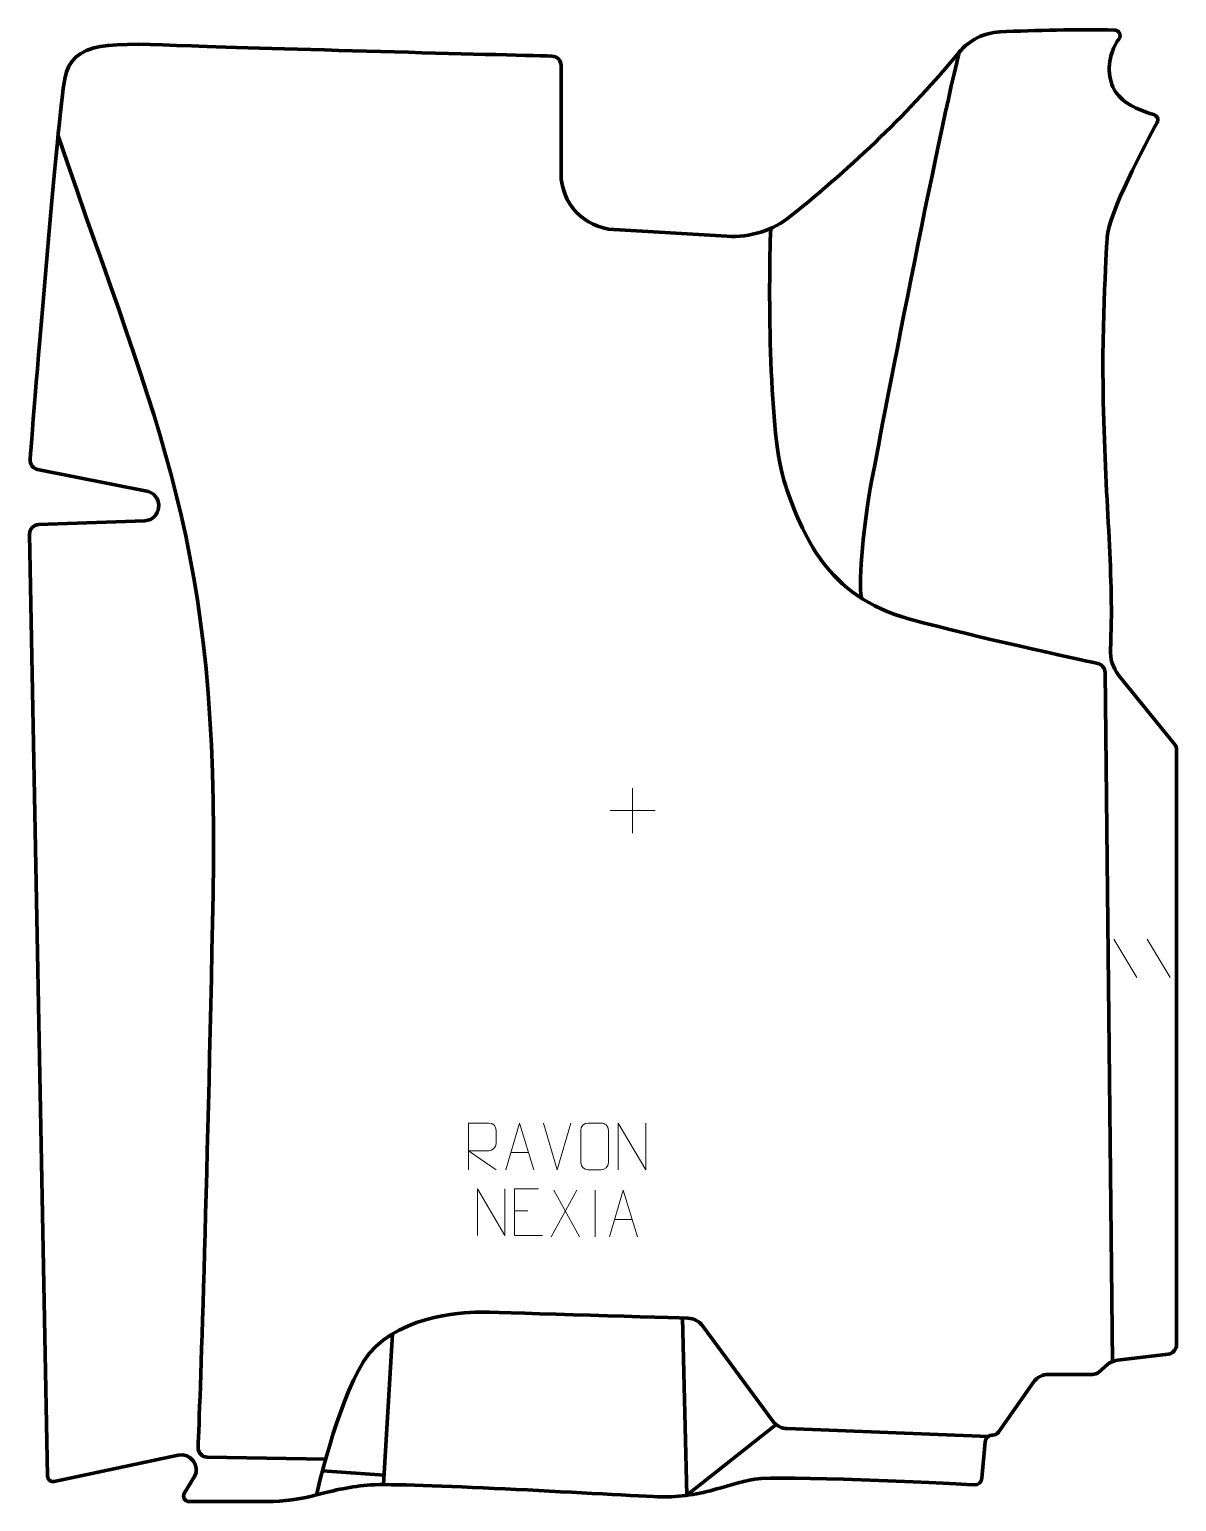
# Model space of a CAD drawing. Header units: millimetres. Extents: x -307 to 307, y -394 to 394.
import ezdxf

# ---------------------------------------------------------------- set-up
doc = ezdxf.new("R2010")
doc.units = ezdxf.units.MM
doc.header["$MEASUREMENT"] = 0
for name, color, linetype in [('layer 1', 7, 'Continuous'), ('layer 2', 7, 'Continuous'), ('layer 3', 7, 'Continuous')]:
    doc.layers.add(name, color=color, linetype=linetype)

msp = doc.modelspace()

# ---------------------------------------------------------------- linework, layer by layer
at = {"layer": 'layer 1', "color": 250, "lineweight": 9}
for points in [[(15.8171, -12.0566), (15.8171, -12.0566), (15.8171, -36.0345), (15.8171, -36.0345)], [(3.8282, -24.0456), (3.8282, -24.0456), (27.8061, -24.0456), (27.8061, -24.0456)], [(273.1294, -92.8085), (273.1294, -92.8085), (285.4937, -113.3528), (285.4937, -113.3528)], [(290.8593, -92.8085), (290.8593, -92.8085), (303.2236, -113.3528), (303.2236, -113.3528)], [(-24.5179, -216.0535), (-24.5179, -216.0535), (-31.8397, -191.0999), (-31.8397, -191.0999)], [(-17.196, -191.0999), (-17.196, -191.0999), (-24.5178, -216.0535), (-24.5178, -216.0535)], [(-49.2903, -206.804), (-49.2903, -206.804), (-39.7946, -206.804), (-39.7946, -206.804)], [(-13.989, -226.9747), (-13.989, -226.9747), (-27.7296, -251.8705), (-27.7296, -251.8705)], [(-26.275, -226.9747), (-26.275, -226.9747), (-12.5344, -251.9282), (-12.5344, -251.9282)], [(-4.132, -226.9644), (-4.132, -226.9644), (-4.132, -251.9385), (-4.132, -251.9385)], [(-47.3073, -238.1178), (-47.3073, -238.1178), (-40.1392, -238.1178), (-40.1392, -238.1178)], [(6.1201, -242.6788), (6.1201, -242.6788), (15.6158, -242.6788), (15.6158, -242.6788)]]:
    msp.add_open_spline(points, degree=3, dxfattribs=at)
for points, knots in [([(-71.8745, -216.0534), (-71.8745, -216.0534), (-71.8745, -191.0999), (-71.8745, -191.0999), (-71.8745, -191.0999), (-68.2797, -191.0999), (-64.6842, -191.0999), (-61.089, -191.0999), (-61.089, -191.0999), (-58.7637, -191.1376), (-57.2064, -192.6276), (-57.2105, -194.994), (-57.2105, -194.994), (-57.2109, -197.0295), (-57.2109, -200.0889), (-57.2105, -202.1249), (-57.2105, -202.1249), (-57.217, -204.0004), (-59.0293, -205.9422), (-61.0388, -205.9613), (-61.0388, -205.9613), (-61.0388, -205.9613), (-71.8745, -205.9613), (-71.8745, -205.9613), (-71.8745, -205.9613), (-71.8745, -205.9613), (-57.2198, -216.0534), (-57.2198, -216.0534)], [0, 0, 0, 0, 0.125, 0.125, 0.125, 0.125, 0.25, 0.25, 0.25, 0.25, 0.375, 0.375, 0.375, 0.375, 0.5, 0.5, 0.5, 0.5, 0.625, 0.625, 0.625, 0.625, 0.75, 0.75, 0.75, 0.75, 1, 1, 1, 1]), ([(-52.0129, -216.0534), (-52.0129, -216.0534), (-44.6419, -191.0999), (-44.6419, -191.0999), (-44.6419, -191.0999), (-44.6419, -191.0999), (-37.072, -216.0534), (-37.072, -216.0534)], [0, 0, 0, 0, 0.33333333, 0.33333333, 0.33333333, 0.33333333, 1, 1, 1, 1]), ([(-8.0374, -191.1002), (-5.7117, -191.1002), (-3.3856, -191.1002), (-1.0595, -191.1002), (-1.0595, -191.1002), (0.8871, -191.0646), (2.8785, -192.5562), (2.9052, -194.9938), (2.9052, -194.9938), (2.9048, -200.7407), (2.9048, -206.488), (2.9052, -212.2357), (2.9052, -212.2357), (2.7654, -214.5591), (1.0882, -216.0387), (-1.0595, -216.0495), (-1.0595, -216.0495), (-3.3914, -216.0491), (-5.7233, -216.0491), (-8.0548, -216.0495), (-8.0548, -216.0495), (-9.9798, -216.1549), (-11.9519, -214.2704), (-11.9407, -212.2531), (-11.9407, -212.2531), (-11.9404, -206.483), (-11.9404, -200.7133), (-11.9407, -194.944), (-11.9407, -194.944), (-11.9365, -192.8059), (-10.1898, -191.0867), (-8.0374, -191.1002)], [0, 0, 0, 0, 0.11111111, 0.11111111, 0.11111111, 0.11111111, 0.22222222, 0.22222222, 0.22222222, 0.22222222, 0.33333333, 0.33333333, 0.33333333, 0.33333333, 0.44444444, 0.44444444, 0.44444444, 0.44444444, 0.55555556, 0.55555556, 0.55555556, 0.55555556, 0.66666667, 0.66666667, 0.66666667, 0.66666667, 0.77777778, 0.77777778, 0.77777778, 0.77777778, 1, 1, 1, 1]), ([(8.1548, -216.0534), (8.1548, -216.0534), (8.1548, -191.0999), (8.1548, -191.0999), (8.1548, -191.0999), (8.1548, -191.0999), (22.8096, -216.0534), (22.8096, -216.0534), (22.8096, -216.0534), (22.8096, -216.0534), (22.8096, -191.0999), (22.8096, -191.0999)], [0, 0, 0, 0, 0.25, 0.25, 0.25, 0.25, 0.5, 0.5, 0.5, 0.5, 1, 1, 1, 1]), ([(-67.2018, -251.1916), (-67.2018, -251.1916), (-67.2018, -226.2381), (-67.2018, -226.2381), (-67.2018, -226.2381), (-67.2018, -226.2381), (-52.547, -251.1916), (-52.547, -251.1916), (-52.547, -251.1916), (-52.547, -251.1916), (-52.547, -226.2381), (-52.547, -226.2381)], [0, 0, 0, 0, 0.25, 0.25, 0.25, 0.25, 0.5, 0.5, 0.5, 0.5, 1, 1, 1, 1]), ([(-34.4334, -226.2381), (-34.4334, -226.2381), (-47.3073, -226.2381), (-47.3073, -226.2381), (-47.3073, -226.2381), (-47.3073, -226.2381), (-47.3073, -251.1917), (-47.3073, -251.1917), (-47.3073, -251.1917), (-47.3073, -251.1917), (-32.4415, -251.1917), (-32.4415, -251.1917)], [0, 0, 0, 0, 0.25, 0.25, 0.25, 0.25, 0.5, 0.5, 0.5, 0.5, 1, 1, 1, 1]), ([(3.3975, -251.9282), (3.3975, -251.9282), (10.7685, -226.9747), (10.7685, -226.9747), (10.7685, -226.9747), (10.7685, -226.9747), (18.3384, -251.9282), (18.3384, -251.9282)], [0, 0, 0, 0, 0.33333333, 0.33333333, 0.33333333, 0.33333333, 1, 1, 1, 1])]:
    msp.add_open_spline(points, degree=3, knots=knots, dxfattribs=at)
at = {"layer": 'layer 2', "color": 12, "lineweight": 200}
msp.add_open_spline([(-306.6432, 123.8253), (-306.695, 126.5572), (-304.5501, 128.8263), (-301.8231, 128.9244), (-301.8231, 128.9244), (-301.8231, 128.9244), (-244.9451, 130.9663), (-244.9451, 130.9663), (-244.9451, 130.9663), (-236.2629, 131.669), (-234.7961, 143.7926), (-243.0599, 146.5505), (-243.0599, 146.5505), (-243.0599, 146.5505), (-302.3745, 158.3894), (-302.3745, 158.3894), (-302.3745, 158.3894), (-304.8622, 158.8861), (-306.5846, 161.1662), (-306.381, 163.698), (-306.381, 163.698), (-304.0936, 192.1609), (-291.4349, 348.483), (-287.8154, 367.3302), (-287.8154, 367.3302), (-283.8311, 388.0764), (-263.9093, 386.4803), (-220.0821, 384.8848), (-220.0821, 384.8848), (-180.8994, 383.4578), (-53.8211, 380.1177), (-27.3278, 379.4259), (-27.3278, 379.4259), (-24.6181, 379.355), (-22.4605, 377.1352), (-22.4605, 374.421), (-22.4605, 374.421), (-22.4605, 374.421), (-22.4605, 316.6477), (-22.4605, 316.6477), (-22.4605, 316.6477), (-22.4605, 300.7469), (-10.0869, 287.6003), (5.7648, 286.6598), (5.7648, 286.6598), (5.7648, 286.6598), (66.2546, 283.0702), (66.2546, 283.0702), (66.2546, 283.0702), (78.6004, 282.3379), (90.7921, 286.198), (100.4402, 293.9461), (100.4402, 293.9461), (134.0634, 320.9486), (164.3272, 349.9541), (190.3971, 381.4597), (190.3971, 381.4597), (195.7858, 387.9712), (203.6679, 391.8998), (212.1014, 392.3499), (212.1014, 392.3499), (231.5888, 393.3906), (253.1746, 393.695), (273.4773, 393.3842), (273.4773, 393.3842), (275.8963, 393.3472), (277.2774, 390.6082), (275.8723, 388.6366), (275.8723, 388.6366), (269.6634, 379.923), (269.601, 369.5478), (272.6285, 362.9511), (272.6285, 362.9511), (275.879, 355.8695), (283.2052, 351.4637), (294.4567, 348.1744), (294.4567, 348.1744), (296.2936, 347.6374), (297.1656, 345.5381), (296.2491, 343.856), (296.2491, 343.856), (290.0208, 332.4271), (270.0198, 294.8319), (269.589, 282.5496), (269.589, 282.5496), (269.4796, 279.4323), (266.5636, 239.927), (267.4596, 194.583), (267.4596, 194.583), (268.579, 137.9414), (273.338, 101.1329), (271.2756, 62.1711), (271.2756, 62.1711), (271.0135, 57.2128), (272.5665, 52.3293), (275.6811, 48.4657), (275.6811, 48.4657), (275.6811, 48.4657), (305.5335, 11.4353), (305.5335, 11.4353), (305.5335, 11.4353), (306.2514, 10.5449), (306.643, 9.435), (306.643, 8.2906), (306.643, 8.2906), (306.643, 8.2906), (306.643, -309.6667), (306.643, -309.6667), (306.643, -309.6667), (306.643, -312.2), (304.7535, -314.3336), (302.2421, -314.6373), (302.2421, -314.6373), (302.2421, -314.6373), (274.9883, -317.9312), (274.9883, -317.9312), (274.9883, -317.9312), (273.0268, -318.1683), (271.1786, -318.9818), (269.6786, -320.2698), (269.6786, -320.2698), (269.6786, -320.2698), (265.017, -324.2706), (265.017, -324.2706), (265.017, -324.2706), (264.1107, -325.0485), (262.9564, -325.4761), (261.763, -325.4761), (261.763, -325.4761), (261.763, -325.4761), (238.3156, -325.4761), (238.3156, -325.4761), (238.3156, -325.4761), (235.0655, -325.4761), (232.0185, -327.0576), (230.1446, -329.7168), (230.1446, -329.7168), (230.1446, -329.7168), (211.386, -356.3409), (211.386, -356.3409), (211.386, -356.3409), (210.6568, -357.376), (209.4704, -357.9915), (208.205, -357.9915), (208.205, -357.9915), (206.1896, -357.9915), (204.5072, -359.5322), (204.3272, -361.5427), (204.3272, -361.5427), (204.3272, -361.5427), (202.5887, -380.9828), (202.5887, -380.9828), (202.5887, -380.9828), (202.4021, -383.0694), (200.6044, -384.6358), (198.5149, -384.5286), (198.5149, -384.5286), (179.6494, -383.5638), (95.2702, -379.407), (81.1316, -381.5309), (81.1316, -381.5309), (73.5779, -382.6656), (64.6819, -385.787), (57.4126, -387.7039), (57.4126, -387.7039), (47.4754, -390.3244), (37.1977, -391.3824), (26.935, -390.8595), (26.935, -390.8595), (-12.3259, -388.86), (-109.8916, -383.1362), (-126.0523, -384.7226), (-126.0523, -384.7226), (-136.3142, -385.7298), (-146.0679, -387.9587), (-153.2092, -389.9176), (-153.2092, -389.9176), (-161.8476, -392.2876), (-170.7599, -393.5001), (-179.7165, -393.5001), (-179.7165, -393.5001), (-179.7165, -393.5001), (-221.2695, -393.5001), (-221.2695, -393.5001), (-221.2695, -393.5001), (-223.6204, -393.5001), (-225.0576, -390.9153), (-223.8201, -388.9143), (-223.8201, -388.9143), (-223.8201, -388.9143), (-218.4011, -380.1534), (-218.4011, -380.1534), (-218.4011, -380.1534), (-215.3731, -374.1767), (-220.5753, -367.3409), (-227.133, -368.6794), (-227.133, -368.6794), (-227.133, -368.6794), (-293.433, -382.7718), (-293.433, -382.7718), (-293.433, -382.7718), (-295.2738, -383.1633), (-297.0158, -381.7805), (-297.0554, -379.8966), (-297.0554, -379.8966), (-297.0554, -379.8966), (-306.6432, 123.8253), (-306.6432, 123.8253)], degree=3, knots=[0, 0, 0, 0, 0.01886792, 0.01886792, 0.01886792, 0.01886792, 0.03773585, 0.03773585, 0.03773585, 0.03773585, 0.05660377, 0.05660377, 0.05660377, 0.05660377, 0.0754717, 0.0754717, 0.0754717, 0.0754717, 0.09433962, 0.09433962, 0.09433962, 0.09433962, 0.11320755, 0.11320755, 0.11320755, 0.11320755, 0.13207547, 0.13207547, 0.13207547, 0.13207547, 0.1509434, 0.1509434, 0.1509434, 0.1509434, 0.16981132, 0.16981132, 0.16981132, 0.16981132, 0.18867925, 0.18867925, 0.18867925, 0.18867925, 0.20754717, 0.20754717, 0.20754717, 0.20754717, 0.22641509, 0.22641509, 0.22641509, 0.22641509, 0.24528302, 0.24528302, 0.24528302, 0.24528302, 0.26415094, 0.26415094, 0.26415094, 0.26415094, 0.28301887, 0.28301887, 0.28301887, 0.28301887, 0.30188679, 0.30188679, 0.30188679, 0.30188679, 0.32075472, 0.32075472, 0.32075472, 0.32075472, 0.33962264, 0.33962264, 0.33962264, 0.33962264, 0.35849057, 0.35849057, 0.35849057, 0.35849057, 0.37735849, 0.37735849, 0.37735849, 0.37735849, 0.39622642, 0.39622642, 0.39622642, 0.39622642, 0.41509434, 0.41509434, 0.41509434, 0.41509434, 0.43396226, 0.43396226, 0.43396226, 0.43396226, 0.45283019, 0.45283019, 0.45283019, 0.45283019, 0.47169811, 0.47169811, 0.47169811, 0.47169811, 0.49056604, 0.49056604, 0.49056604, 0.49056604, 0.50943396, 0.50943396, 0.50943396, 0.50943396, 0.52830189, 0.52830189, 0.52830189, 0.52830189, 0.54716981, 0.54716981, 0.54716981, 0.54716981, 0.56603774, 0.56603774, 0.56603774, 0.56603774, 0.58490566, 0.58490566, 0.58490566, 0.58490566, 0.60377358, 0.60377358, 0.60377358, 0.60377358, 0.62264151, 0.62264151, 0.62264151, 0.62264151, 0.64150943, 0.64150943, 0.64150943, 0.64150943, 0.66037736, 0.66037736, 0.66037736, 0.66037736, 0.67924528, 0.67924528, 0.67924528, 0.67924528, 0.69811321, 0.69811321, 0.69811321, 0.69811321, 0.71698113, 0.71698113, 0.71698113, 0.71698113, 0.73584906, 0.73584906, 0.73584906, 0.73584906, 0.75471698, 0.75471698, 0.75471698, 0.75471698, 0.77358491, 0.77358491, 0.77358491, 0.77358491, 0.79245283, 0.79245283, 0.79245283, 0.79245283, 0.81132075, 0.81132075, 0.81132075, 0.81132075, 0.83018868, 0.83018868, 0.83018868, 0.83018868, 0.8490566, 0.8490566, 0.8490566, 0.8490566, 0.86792453, 0.86792453, 0.86792453, 0.86792453, 0.88679245, 0.88679245, 0.88679245, 0.88679245, 0.90566038, 0.90566038, 0.90566038, 0.90566038, 0.9245283, 0.9245283, 0.9245283, 0.9245283, 0.94339623, 0.94339623, 0.94339623, 0.94339623, 0.96226415, 0.96226415, 0.96226415, 0.96226415, 1, 1, 1, 1], dxfattribs=at)
at = {"layer": 'layer 3', "color": 142, "lineweight": 200}
for points, knots in [([(190.3971, 381.4597), (176.9542, 326.964), (145.8762, 164.4047), (142.8882, 148.2679), (142.8882, 148.2679), (139.8998, 132.1316), (136.3138, 99.2611), (138.1067, 89.6986)], [0, 0, 0, 0, 0.33333333, 0.33333333, 0.33333333, 0.33333333, 1, 1, 1, 1]), ([(-291.4019, 336.8354), (-236.8483, 176.4746), (-204.942, 120.1787), (-208.5277, -68.6774), (-208.5277, -68.6774), (-211.6692, -234.1271), (-215.5751, -340.7122), (-216.4952, -364.5906), (-216.4952, -364.5906), (-216.6027, -367.3913), (-214.388, -369.732), (-211.5859, -369.7807), (-211.5859, -369.7807), (-211.5859, -369.7807), (-148.1656, -370.887), (-148.1656, -370.887)], [0, 0, 0, 0, 0.2, 0.2, 0.2, 0.2, 0.4, 0.4, 0.4, 0.4, 0.6, 0.6, 0.6, 0.6, 1, 1, 1, 1]), ([(89.6226, 287.3347), (88.4274, 254.4643), (88.5021, 175.7599), (97.4668, 150.0611), (97.4668, 150.0611), (106.4314, 124.3623), (119.3945, 90.2964), (164.0118, 78.3435), (164.0118, 78.3435), (201.8186, 68.2153), (250.5012, 57.6577), (264.4825, 54.6704), (264.4825, 54.6704), (266.7696, 54.1818), (268.4114, 52.1731), (268.4361, 49.8345), (268.4361, 49.8345), (268.4361, 49.8345), (272.3505, -318.6268), (272.3505, -318.6268)], [0, 0, 0, 0, 0.16666667, 0.16666667, 0.16666667, 0.16666667, 0.33333333, 0.33333333, 0.33333333, 0.33333333, 0.5, 0.5, 0.5, 0.5, 0.66666667, 0.66666667, 0.66666667, 0.66666667, 1, 1, 1, 1]), ([(206.0468, -358.6497), (206.0468, -358.6497), (98.5261, -354.5123), (98.5261, -354.5123), (98.5261, -354.5123), (95.4736, -354.4111), (92.6348, -352.9206), (90.818, -350.4653), (90.818, -350.4653), (90.818, -350.4653), (53.3198, -299.775), (53.3198, -299.775), (53.3198, -299.775), (51.5175, -297.1429), (48.5693, -295.5289), (45.3809, -295.4301), (45.3809, -295.4301), (23.8272, -294.762), (-59.4089, -292.197), (-66.6864, -292.197), (-66.6864, -292.197), (-75.0536, -292.197), (-113.3028, -294.4557), (-128.0447, -318.6267), (-128.0447, -318.6267), (-142.7866, -342.7976), (-153.2094, -389.9178), (-153.2094, -389.9178)], [0, 0, 0, 0, 0.125, 0.125, 0.125, 0.125, 0.25, 0.25, 0.25, 0.25, 0.375, 0.375, 0.375, 0.375, 0.5, 0.5, 0.5, 0.5, 0.625, 0.625, 0.625, 0.625, 0.75, 0.75, 0.75, 0.75, 1, 1, 1, 1])]:
    msp.add_open_spline(points, degree=3, knots=knots, dxfattribs=at)
for points in [[(42.4874, -295.2847), (42.4874, -295.2847), (44.789, -390.1672), (44.789, -390.1672)], [(-112.5238, -303.7559), (-112.5238, -303.7559), (-117.3868, -384.4485), (-117.3868, -384.4485)], [(92.5773, -352.2949), (92.5773, -352.2949), (44.7891, -390.167), (44.7891, -390.167)], [(-150.0419, -377.111), (-150.0419, -377.111), (-117.0846, -379.4308), (-117.0846, -379.4308)]]:
    msp.add_open_spline(points, degree=3, dxfattribs=at)

doc.saveas('drawing.dxf')
